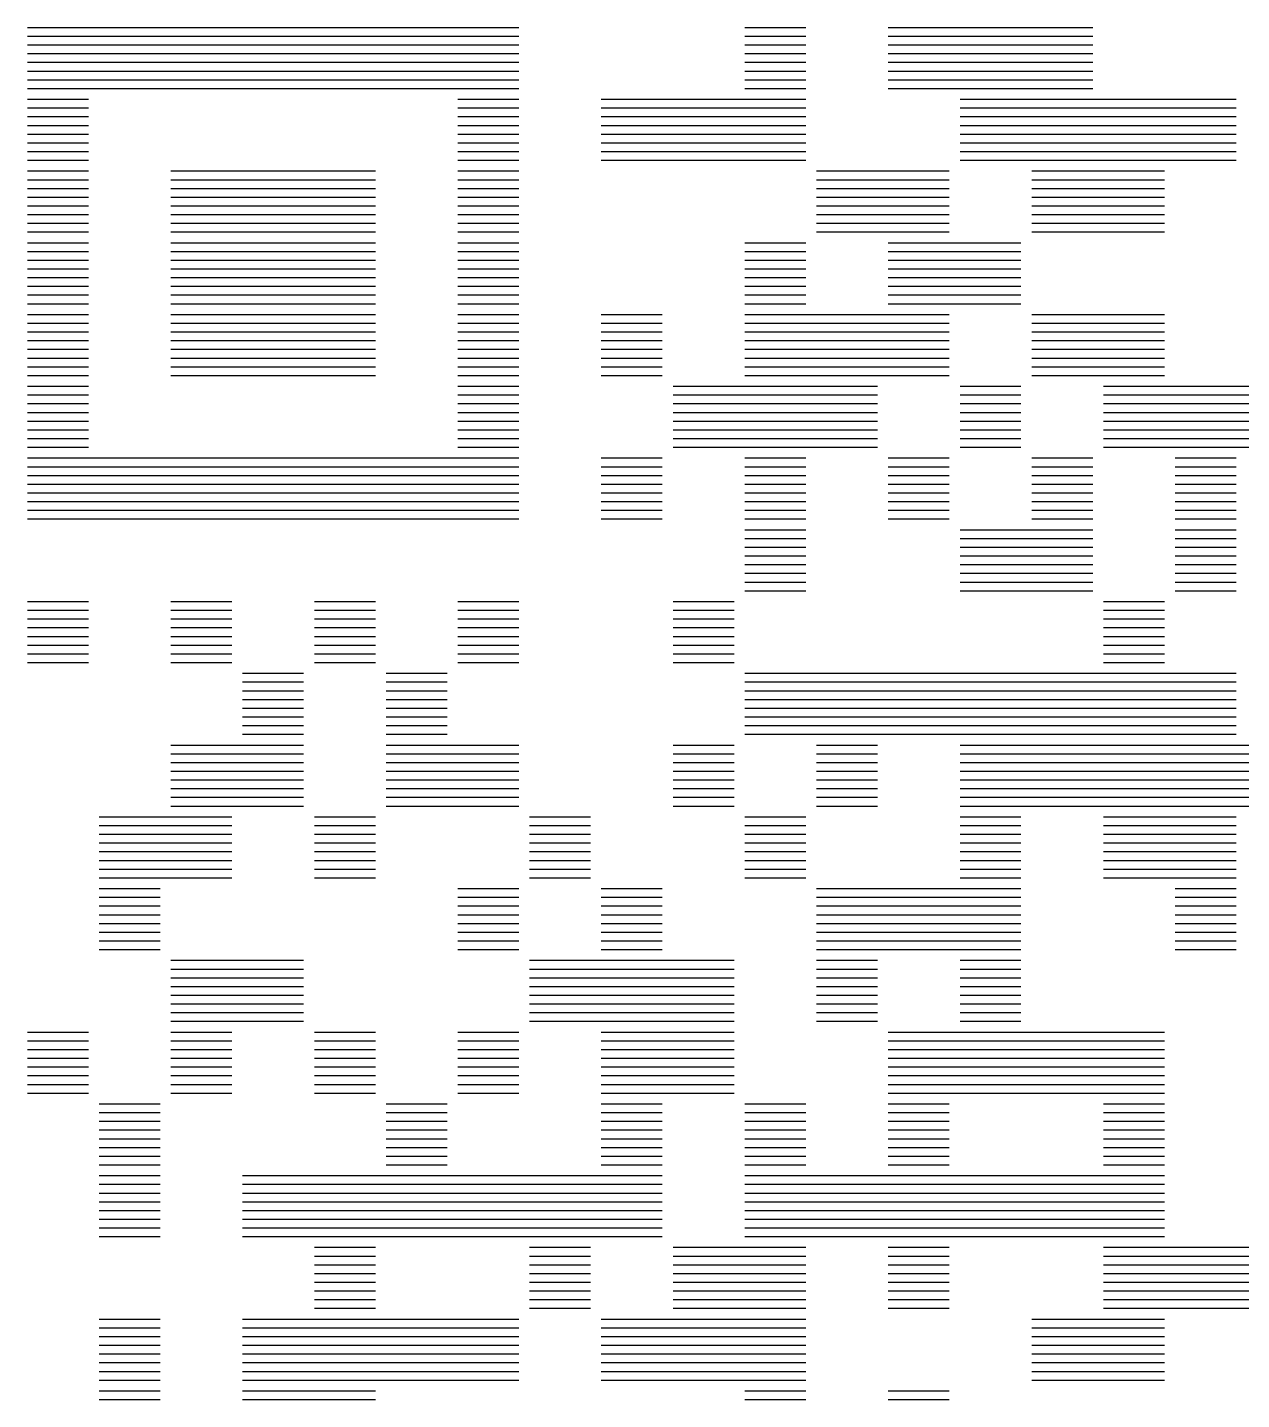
# Model space of a CAD drawing. Extents: x 7 to 280, y 7 to 360.
# Drawn here: x 101.86 to 118.79, y 117.81 to 136.94 of the extents above; entities that cross this region are included whole.
import ezdxf

# ---------------------------------------------------------------- set-up
doc = ezdxf.new("R2010")
doc.units = 0
doc.layers.add('SCORE', color=5, linetype='CONTINUOUS')

msp = doc.modelspace()

# ---------------------------------------------------------------- linework, layer by layer
at = {"layer": 'SCORE'}
for p, q in [((101.865, 136.935), (108.715, 136.935)), ((111.865, 136.935), (112.715, 136.935)), ((113.865, 136.935), (116.715, 136.935)), ((101.865, 136.8136), (108.715, 136.8136)), ((111.865, 136.8136), (112.715, 136.8136)), ((113.865, 136.8136), (116.715, 136.8136)), ((101.865, 136.6921), (108.715, 136.6921)), ((101.865, 136.5707), (108.715, 136.5707)), ((111.865, 136.6921), (112.715, 136.6921)), ((111.865, 136.5707), (112.715, 136.5707)), ((113.865, 136.6921), (116.715, 136.6921)), ((113.865, 136.5707), (116.715, 136.5707)), ((101.865, 136.4493), (108.715, 136.4493)), ((111.865, 136.4493), (112.715, 136.4493)), ((113.865, 136.4493), (116.715, 136.4493)), ((101.865, 136.3279), (108.715, 136.3279)), ((101.865, 136.2064), (108.715, 136.2064)), ((111.865, 136.3279), (112.715, 136.3279)), ((111.865, 136.2064), (112.715, 136.2064)), ((113.865, 136.3279), (116.715, 136.3279)), ((113.865, 136.2064), (116.715, 136.2064)), ((101.865, 136.085), (108.715, 136.085)), ((111.865, 136.085), (112.715, 136.085)), ((113.865, 136.085), (116.715, 136.085)), ((101.865, 135.935), (102.715, 135.935)), ((101.865, 135.8136), (102.715, 135.8136)), ((107.865, 135.935), (108.715, 135.935)), ((107.865, 135.8136), (108.715, 135.8136)), ((109.865, 135.935), (112.715, 135.935)), ((109.865, 135.8136), (112.715, 135.8136)), ((114.865, 135.935), (118.715, 135.935)), ((114.865, 135.8136), (118.715, 135.8136)), ((101.865, 135.6921), (102.715, 135.6921)), ((107.865, 135.6921), (108.715, 135.6921)), ((109.865, 135.6921), (112.715, 135.6921)), ((114.865, 135.6921), (118.715, 135.6921)), ((101.865, 135.5707), (102.715, 135.5707)), ((101.865, 135.4493), (102.715, 135.4493)), ((107.865, 135.5707), (108.715, 135.5707)), ((107.865, 135.4493), (108.715, 135.4493)), ((109.865, 135.5707), (112.715, 135.5707)), ((109.865, 135.4493), (112.715, 135.4493)), ((114.865, 135.5707), (118.715, 135.5707)), ((114.865, 135.4493), (118.715, 135.4493)), ((101.865, 135.3279), (102.715, 135.3279)), ((101.865, 135.2064), (102.715, 135.2064)), ((107.865, 135.3279), (108.715, 135.3279)), ((107.865, 135.2064), (108.715, 135.2064)), ((109.865, 135.3279), (112.715, 135.3279)), ((109.865, 135.2064), (112.715, 135.2064)), ((114.865, 135.3279), (118.715, 135.3279)), ((114.865, 135.2064), (118.715, 135.2064)), ((101.865, 135.085), (102.715, 135.085)), ((107.865, 135.085), (108.715, 135.085)), ((109.865, 135.085), (112.715, 135.085)), ((114.865, 135.085), (118.715, 135.085)), ((101.865, 134.935), (102.715, 134.935)), ((101.865, 134.8136), (102.715, 134.8136)), ((103.865, 134.935), (106.715, 134.935)), ((103.865, 134.8136), (106.715, 134.8136)), ((107.865, 134.935), (108.715, 134.935)), ((107.865, 134.8136), (108.715, 134.8136)), ((112.865, 134.935), (114.715, 134.935)), ((112.865, 134.8136), (114.715, 134.8136)), ((115.865, 134.935), (117.715, 134.935)), ((115.865, 134.8136), (117.715, 134.8136)), ((101.865, 134.6921), (102.715, 134.6921)), ((103.865, 134.6921), (106.715, 134.6921)), ((107.865, 134.6921), (108.715, 134.6921)), ((112.865, 134.6921), (114.715, 134.6921)), ((115.865, 134.6921), (117.715, 134.6921)), ((101.865, 134.5707), (102.715, 134.5707)), ((101.865, 134.4493), (102.715, 134.4493)), ((103.865, 134.5707), (106.715, 134.5707)), ((103.865, 134.4493), (106.715, 134.4493)), ((107.865, 134.5707), (108.715, 134.5707)), ((107.865, 134.4493), (108.715, 134.4493)), ((112.865, 134.5707), (114.715, 134.5707)), ((112.865, 134.4493), (114.715, 134.4493)), ((115.865, 134.5707), (117.715, 134.5707)), ((115.865, 134.4493), (117.715, 134.4493)), ((101.865, 134.3279), (102.715, 134.3279)), ((103.865, 134.3279), (106.715, 134.3279)), ((107.865, 134.3279), (108.715, 134.3279)), ((112.865, 134.3279), (114.715, 134.3279)), ((115.865, 134.3279), (117.715, 134.3279)), ((101.865, 134.2064), (102.715, 134.2064)), ((101.865, 134.085), (102.715, 134.085)), ((103.865, 134.2064), (106.715, 134.2064)), ((103.865, 134.085), (106.715, 134.085)), ((107.865, 134.2064), (108.715, 134.2064)), ((107.865, 134.085), (108.715, 134.085)), ((112.865, 134.2064), (114.715, 134.2064)), ((112.865, 134.085), (114.715, 134.085)), ((115.865, 134.2064), (117.715, 134.2064)), ((115.865, 134.085), (117.715, 134.085)), ((101.865, 133.935), (102.715, 133.935)), ((103.865, 133.935), (106.715, 133.935)), ((107.865, 133.935), (108.715, 133.935)), ((111.865, 133.935), (112.715, 133.935)), ((113.865, 133.935), (115.715, 133.935)), ((101.865, 133.8136), (102.715, 133.8136)), ((101.865, 133.6921), (102.715, 133.6921)), ((103.865, 133.8136), (106.715, 133.8136)), ((103.865, 133.6921), (106.715, 133.6921)), ((107.865, 133.8136), (108.715, 133.8136)), ((107.865, 133.6921), (108.715, 133.6921)), ((111.865, 133.8136), (112.715, 133.8136)), ((111.865, 133.6921), (112.715, 133.6921)), ((113.865, 133.8136), (115.715, 133.8136)), ((113.865, 133.6921), (115.715, 133.6921)), ((101.865, 133.5707), (102.715, 133.5707)), ((103.865, 133.5707), (106.715, 133.5707)), ((107.865, 133.5707), (108.715, 133.5707)), ((111.865, 133.5707), (112.715, 133.5707)), ((113.865, 133.5707), (115.715, 133.5707)), ((101.865, 133.4493), (102.715, 133.4493)), ((101.865, 133.3279), (102.715, 133.3279)), ((103.865, 133.4493), (106.715, 133.4493)), ((103.865, 133.3279), (106.715, 133.3279)), ((107.865, 133.4493), (108.715, 133.4493)), ((107.865, 133.3279), (108.715, 133.3279)), ((111.865, 133.4493), (112.715, 133.4493)), ((111.865, 133.3279), (112.715, 133.3279)), ((113.865, 133.4493), (115.715, 133.4493)), ((113.865, 133.3279), (115.715, 133.3279)), ((101.865, 133.2064), (102.715, 133.2064)), ((101.865, 133.085), (102.715, 133.085)), ((103.865, 133.2064), (106.715, 133.2064)), ((103.865, 133.085), (106.715, 133.085)), ((107.865, 133.2064), (108.715, 133.2064)), ((107.865, 133.085), (108.715, 133.085)), ((111.865, 133.2064), (112.715, 133.2064)), ((111.865, 133.085), (112.715, 133.085)), ((113.865, 133.2064), (115.715, 133.2064)), ((113.865, 133.085), (115.715, 133.085)), ((101.865, 132.935), (102.715, 132.935)), ((103.865, 132.935), (106.715, 132.935)), ((107.865, 132.935), (108.715, 132.935)), ((109.865, 132.935), (110.715, 132.935)), ((111.865, 132.935), (114.715, 132.935)), ((115.865, 132.935), (117.715, 132.935)), ((101.865, 132.8136), (102.715, 132.8136)), ((103.865, 132.8136), (106.715, 132.8136)), ((107.865, 132.8136), (108.715, 132.8136)), ((109.865, 132.8136), (110.715, 132.8136)), ((111.865, 132.8136), (114.715, 132.8136)), ((115.865, 132.8136), (117.715, 132.8136)), ((101.865, 132.6921), (102.715, 132.6921)), ((101.865, 132.5707), (102.715, 132.5707)), ((103.865, 132.6921), (106.715, 132.6921)), ((103.865, 132.5707), (106.715, 132.5707)), ((107.865, 132.6921), (108.715, 132.6921)), ((107.865, 132.5707), (108.715, 132.5707)), ((109.865, 132.6921), (110.715, 132.6921)), ((109.865, 132.5707), (110.715, 132.5707)), ((111.865, 132.6921), (114.715, 132.6921)), ((111.865, 132.5707), (114.715, 132.5707)), ((115.865, 132.6921), (117.715, 132.6921)), ((115.865, 132.5707), (117.715, 132.5707)), ((101.865, 132.4493), (102.715, 132.4493)), ((101.865, 132.3279), (102.715, 132.3279)), ((103.865, 132.4493), (106.715, 132.4493)), ((103.865, 132.3279), (106.715, 132.3279)), ((107.865, 132.4493), (108.715, 132.4493)), ((107.865, 132.3279), (108.715, 132.3279)), ((109.865, 132.4493), (110.715, 132.4493)), ((109.865, 132.3279), (110.715, 132.3279)), ((111.865, 132.4493), (114.715, 132.4493)), ((111.865, 132.3279), (114.715, 132.3279)), ((115.865, 132.4493), (117.715, 132.4493)), ((115.865, 132.3279), (117.715, 132.3279)), ((101.865, 132.2064), (102.715, 132.2064)), ((103.865, 132.2064), (106.715, 132.2064)), ((107.865, 132.2064), (108.715, 132.2064)), ((109.865, 132.2064), (110.715, 132.2064)), ((111.865, 132.2064), (114.715, 132.2064)), ((115.865, 132.2064), (117.715, 132.2064)), ((101.865, 132.085), (102.715, 132.085)), ((103.865, 132.085), (106.715, 132.085)), ((107.865, 132.085), (108.715, 132.085)), ((109.865, 132.085), (110.715, 132.085)), ((111.865, 132.085), (114.715, 132.085)), ((115.865, 132.085), (117.715, 132.085)), ((101.865, 131.935), (102.715, 131.935)), ((101.865, 131.8136), (102.715, 131.8136)), ((107.865, 131.935), (108.715, 131.935)), ((107.865, 131.8136), (108.715, 131.8136)), ((110.865, 131.935), (113.715, 131.935)), ((110.865, 131.8136), (113.715, 131.8136)), ((114.865, 131.935), (115.715, 131.935)), ((114.865, 131.8136), (115.715, 131.8136)), ((116.865, 131.935), (126.715, 131.935)), ((116.865, 131.8136), (126.715, 131.8136)), ((101.865, 131.6921), (102.715, 131.6921)), ((101.865, 131.5707), (102.715, 131.5707)), ((107.865, 131.6921), (108.715, 131.6921)), ((107.865, 131.5707), (108.715, 131.5707)), ((110.865, 131.6921), (113.715, 131.6921)), ((110.865, 131.5707), (113.715, 131.5707)), ((114.865, 131.6921), (115.715, 131.6921)), ((114.865, 131.5707), (115.715, 131.5707)), ((116.865, 131.6921), (126.715, 131.6921)), ((116.865, 131.5707), (126.715, 131.5707)), ((101.865, 131.4493), (102.715, 131.4493)), ((107.865, 131.4493), (108.715, 131.4493)), ((110.865, 131.4493), (113.715, 131.4493)), ((114.865, 131.4493), (115.715, 131.4493)), ((116.865, 131.4493), (126.715, 131.4493)), ((101.865, 131.3279), (102.715, 131.3279)), ((101.865, 131.2064), (102.715, 131.2064)), ((107.865, 131.3279), (108.715, 131.3279)), ((107.865, 131.2064), (108.715, 131.2064)), ((110.865, 131.3279), (113.715, 131.3279)), ((110.865, 131.2064), (113.715, 131.2064)), ((114.865, 131.3279), (115.715, 131.3279)), ((114.865, 131.2064), (115.715, 131.2064)), ((116.865, 131.3279), (126.715, 131.3279)), ((116.865, 131.2064), (126.715, 131.2064)), ((101.865, 131.085), (102.715, 131.085)), ((107.865, 131.085), (108.715, 131.085)), ((110.865, 131.085), (113.715, 131.085)), ((114.865, 131.085), (115.715, 131.085)), ((116.865, 131.085), (126.715, 131.085)), ((101.865, 130.935), (108.715, 130.935)), ((101.865, 130.8136), (108.715, 130.8136)), ((109.865, 130.935), (110.715, 130.935)), ((109.865, 130.8136), (110.715, 130.8136)), ((111.865, 130.935), (112.715, 130.935)), ((111.865, 130.8136), (112.715, 130.8136)), ((113.865, 130.935), (114.715, 130.935)), ((113.865, 130.8136), (114.715, 130.8136)), ((115.865, 130.935), (116.715, 130.935)), ((115.865, 130.8136), (116.715, 130.8136)), ((117.865, 130.935), (118.715, 130.935)), ((117.865, 130.8136), (118.715, 130.8136)), ((101.865, 130.6921), (108.715, 130.6921)), ((109.865, 130.6921), (110.715, 130.6921)), ((111.865, 130.6921), (112.715, 130.6921)), ((113.865, 130.6921), (114.715, 130.6921)), ((115.865, 130.6921), (116.715, 130.6921)), ((117.865, 130.6921), (118.715, 130.6921)), ((101.865, 130.5707), (108.715, 130.5707)), ((101.865, 130.4493), (108.715, 130.4493)), ((109.865, 130.5707), (110.715, 130.5707)), ((109.865, 130.4493), (110.715, 130.4493)), ((111.865, 130.5707), (112.715, 130.5707)), ((111.865, 130.4493), (112.715, 130.4493)), ((113.865, 130.5707), (114.715, 130.5707)), ((113.865, 130.4493), (114.715, 130.4493)), ((115.865, 130.5707), (116.715, 130.5707)), ((115.865, 130.4493), (116.715, 130.4493)), ((117.865, 130.5707), (118.715, 130.5707)), ((117.865, 130.4493), (118.715, 130.4493)), ((101.865, 130.3279), (108.715, 130.3279)), ((109.865, 130.3279), (110.715, 130.3279)), ((111.865, 130.3279), (112.715, 130.3279)), ((113.865, 130.3279), (114.715, 130.3279)), ((115.865, 130.3279), (116.715, 130.3279)), ((117.865, 130.3279), (118.715, 130.3279)), ((101.865, 130.2064), (108.715, 130.2064)), ((101.865, 130.085), (108.715, 130.085)), ((109.865, 130.2064), (110.715, 130.2064)), ((109.865, 130.085), (110.715, 130.085)), ((111.865, 130.2064), (112.715, 130.2064)), ((111.865, 130.085), (112.715, 130.085)), ((113.865, 130.2064), (114.715, 130.2064)), ((113.865, 130.085), (114.715, 130.085)), ((115.865, 130.2064), (116.715, 130.2064)), ((115.865, 130.085), (116.715, 130.085)), ((117.865, 130.2064), (118.715, 130.2064)), ((117.865, 130.085), (118.715, 130.085)), ((111.865, 129.935), (112.715, 129.935)), ((114.865, 129.935), (116.715, 129.935)), ((117.865, 129.935), (118.715, 129.935)), ((111.865, 129.8136), (112.715, 129.8136)), ((111.865, 129.6921), (112.715, 129.6921)), ((114.865, 129.8136), (116.715, 129.8136)), ((114.865, 129.6921), (116.715, 129.6921)), ((117.865, 129.8136), (118.715, 129.8136)), ((117.865, 129.6921), (118.715, 129.6921)), ((111.865, 129.5707), (112.715, 129.5707)), ((114.865, 129.5707), (116.715, 129.5707)), ((117.865, 129.5707), (118.715, 129.5707)), ((111.865, 129.4493), (112.715, 129.4493)), ((111.865, 129.3279), (112.715, 129.3279)), ((114.865, 129.4493), (116.715, 129.4493)), ((114.865, 129.3279), (116.715, 129.3279)), ((117.865, 129.4493), (118.715, 129.4493)), ((117.865, 129.3279), (118.715, 129.3279)), ((111.865, 129.2064), (112.715, 129.2064)), ((111.865, 129.085), (112.715, 129.085)), ((114.865, 129.2064), (116.715, 129.2064)), ((114.865, 129.085), (116.715, 129.085)), ((117.865, 129.2064), (118.715, 129.2064)), ((117.865, 129.085), (118.715, 129.085)), ((101.865, 128.935), (102.715, 128.935)), ((103.865, 128.935), (104.715, 128.935)), ((105.865, 128.935), (106.715, 128.935)), ((107.865, 128.935), (108.715, 128.935)), ((110.865, 128.935), (111.715, 128.935)), ((116.865, 128.935), (117.715, 128.935)), ((101.865, 128.8136), (102.715, 128.8136)), ((101.865, 128.6921), (102.715, 128.6921)), ((103.865, 128.8136), (104.715, 128.8136)), ((103.865, 128.6921), (104.715, 128.6921)), ((105.865, 128.8136), (106.715, 128.8136)), ((105.865, 128.6921), (106.715, 128.6921)), ((107.865, 128.8136), (108.715, 128.8136)), ((107.865, 128.6921), (108.715, 128.6921)), ((110.865, 128.8136), (111.715, 128.8136)), ((110.865, 128.6921), (111.715, 128.6921)), ((116.865, 128.8136), (117.715, 128.8136)), ((116.865, 128.6921), (117.715, 128.6921)), ((101.865, 128.5707), (102.715, 128.5707)), ((103.865, 128.5707), (104.715, 128.5707)), ((105.865, 128.5707), (106.715, 128.5707)), ((107.865, 128.5707), (108.715, 128.5707)), ((110.865, 128.5707), (111.715, 128.5707)), ((116.865, 128.5707), (117.715, 128.5707)), ((101.865, 128.4493), (102.715, 128.4493)), ((101.865, 128.3279), (102.715, 128.3279)), ((103.865, 128.4493), (104.715, 128.4493)), ((103.865, 128.3279), (104.715, 128.3279)), ((105.865, 128.4493), (106.715, 128.4493)), ((105.865, 128.3279), (106.715, 128.3279)), ((107.865, 128.4493), (108.715, 128.4493)), ((107.865, 128.3279), (108.715, 128.3279)), ((110.865, 128.4493), (111.715, 128.4493)), ((110.865, 128.3279), (111.715, 128.3279)), ((116.865, 128.4493), (117.715, 128.4493)), ((116.865, 128.3279), (117.715, 128.3279)), ((101.865, 128.2064), (102.715, 128.2064)), ((103.865, 128.2064), (104.715, 128.2064)), ((105.865, 128.2064), (106.715, 128.2064)), ((107.865, 128.2064), (108.715, 128.2064)), ((110.865, 128.2064), (111.715, 128.2064)), ((116.865, 128.2064), (117.715, 128.2064)), ((101.865, 128.085), (102.715, 128.085)), ((103.865, 128.085), (104.715, 128.085)), ((104.865, 127.935), (105.715, 127.935)), ((105.865, 128.085), (106.715, 128.085)), ((106.865, 127.935), (107.715, 127.935)), ((107.865, 128.085), (108.715, 128.085)), ((110.865, 128.085), (111.715, 128.085)), ((111.865, 127.935), (118.715, 127.935)), ((116.865, 128.085), (117.715, 128.085)), ((104.865, 127.8136), (105.715, 127.8136)), ((106.865, 127.8136), (107.715, 127.8136)), ((111.865, 127.8136), (118.715, 127.8136)), ((104.865, 127.6921), (105.715, 127.6921)), ((104.865, 127.5707), (105.715, 127.5707)), ((106.865, 127.6921), (107.715, 127.6921)), ((106.865, 127.5707), (107.715, 127.5707)), ((111.865, 127.6921), (118.715, 127.6921)), ((111.865, 127.5707), (118.715, 127.5707)), ((104.865, 127.4493), (105.715, 127.4493)), ((106.865, 127.4493), (107.715, 127.4493)), ((111.865, 127.4493), (118.715, 127.4493)), ((104.865, 127.3279), (105.715, 127.3279)), ((104.865, 127.2064), (105.715, 127.2064)), ((106.865, 127.3279), (107.715, 127.3279)), ((106.865, 127.2064), (107.715, 127.2064)), ((111.865, 127.3279), (118.715, 127.3279)), ((111.865, 127.2064), (118.715, 127.2064)), ((104.865, 127.085), (105.715, 127.085)), ((106.865, 127.085), (107.715, 127.085)), ((111.865, 127.085), (118.715, 127.085)), ((103.865, 126.935), (105.715, 126.935)), ((103.865, 126.8136), (105.715, 126.8136)), ((106.865, 126.935), (108.715, 126.935)), ((106.865, 126.8136), (108.715, 126.8136)), ((110.865, 126.935), (111.715, 126.935)), ((110.865, 126.8136), (111.715, 126.8136)), ((112.865, 126.935), (113.715, 126.935)), ((112.865, 126.8136), (113.715, 126.8136)), ((114.865, 126.935), (120.715, 126.935)), ((114.865, 126.8136), (120.715, 126.8136)), ((103.865, 126.6921), (105.715, 126.6921)), ((106.865, 126.6921), (108.715, 126.6921)), ((110.865, 126.6921), (111.715, 126.6921)), ((112.865, 126.6921), (113.715, 126.6921)), ((114.865, 126.6921), (120.715, 126.6921)), ((103.865, 126.5707), (105.715, 126.5707)), ((103.865, 126.4493), (105.715, 126.4493)), ((106.865, 126.5707), (108.715, 126.5707)), ((106.865, 126.4493), (108.715, 126.4493)), ((110.865, 126.5707), (111.715, 126.5707)), ((110.865, 126.4493), (111.715, 126.4493)), ((112.865, 126.5707), (113.715, 126.5707)), ((112.865, 126.4493), (113.715, 126.4493)), ((114.865, 126.5707), (120.715, 126.5707)), ((114.865, 126.4493), (120.715, 126.4493)), ((103.865, 126.3279), (105.715, 126.3279)), ((103.865, 126.2064), (105.715, 126.2064)), ((106.865, 126.3279), (108.715, 126.3279)), ((106.865, 126.2064), (108.715, 126.2064)), ((110.865, 126.3279), (111.715, 126.3279)), ((110.865, 126.2064), (111.715, 126.2064)), ((112.865, 126.3279), (113.715, 126.3279)), ((112.865, 126.2064), (113.715, 126.2064)), ((114.865, 126.3279), (120.715, 126.3279)), ((114.865, 126.2064), (120.715, 126.2064)), ((103.865, 126.085), (105.715, 126.085)), ((106.865, 126.085), (108.715, 126.085)), ((110.865, 126.085), (111.715, 126.085)), ((112.865, 126.085), (113.715, 126.085)), ((114.865, 126.085), (120.715, 126.085)), ((102.865, 125.935), (104.715, 125.935)), ((105.865, 125.935), (106.715, 125.935)), ((108.865, 125.935), (109.715, 125.935)), ((111.865, 125.935), (112.715, 125.935)), ((114.865, 125.935), (115.715, 125.935)), ((116.865, 125.935), (118.715, 125.935)), ((102.865, 125.8136), (104.715, 125.8136)), ((102.865, 125.6921), (104.715, 125.6921)), ((105.865, 125.8136), (106.715, 125.8136)), ((105.865, 125.6921), (106.715, 125.6921)), ((108.865, 125.8136), (109.715, 125.8136)), ((108.865, 125.6921), (109.715, 125.6921)), ((111.865, 125.8136), (112.715, 125.8136)), ((111.865, 125.6921), (112.715, 125.6921)), ((114.865, 125.8136), (115.715, 125.8136)), ((114.865, 125.6921), (115.715, 125.6921)), ((116.865, 125.8136), (118.715, 125.8136)), ((116.865, 125.6921), (118.715, 125.6921)), ((102.865, 125.5707), (104.715, 125.5707)), ((102.865, 125.4493), (104.715, 125.4493)), ((105.865, 125.5707), (106.715, 125.5707)), ((105.865, 125.4493), (106.715, 125.4493)), ((108.865, 125.5707), (109.715, 125.5707)), ((108.865, 125.4493), (109.715, 125.4493)), ((111.865, 125.5707), (112.715, 125.5707)), ((111.865, 125.4493), (112.715, 125.4493)), ((114.865, 125.5707), (115.715, 125.5707)), ((114.865, 125.4493), (115.715, 125.4493)), ((116.865, 125.5707), (118.715, 125.5707)), ((116.865, 125.4493), (118.715, 125.4493)), ((102.865, 125.3279), (104.715, 125.3279)), ((105.865, 125.3279), (106.715, 125.3279)), ((108.865, 125.3279), (109.715, 125.3279)), ((111.865, 125.3279), (112.715, 125.3279)), ((114.865, 125.3279), (115.715, 125.3279)), ((116.865, 125.3279), (118.715, 125.3279)), ((102.865, 125.2064), (104.715, 125.2064)), ((102.865, 125.085), (104.715, 125.085)), ((105.865, 125.2064), (106.715, 125.2064)), ((105.865, 125.085), (106.715, 125.085)), ((108.865, 125.2064), (109.715, 125.2064)), ((108.865, 125.085), (109.715, 125.085)), ((111.865, 125.2064), (112.715, 125.2064)), ((111.865, 125.085), (112.715, 125.085)), ((114.865, 125.2064), (115.715, 125.2064)), ((114.865, 125.085), (115.715, 125.085)), ((116.865, 125.2064), (118.715, 125.2064)), ((116.865, 125.085), (118.715, 125.085)), ((102.865, 124.935), (103.715, 124.935)), ((107.865, 124.935), (108.715, 124.935)), ((109.865, 124.935), (110.715, 124.935)), ((112.865, 124.935), (115.715, 124.935)), ((117.865, 124.935), (118.715, 124.935)), ((102.865, 124.8136), (103.715, 124.8136)), ((102.865, 124.6921), (103.715, 124.6921)), ((107.865, 124.8136), (108.715, 124.8136)), ((107.865, 124.6921), (108.715, 124.6921)), ((109.865, 124.8136), (110.715, 124.8136)), ((109.865, 124.6921), (110.715, 124.6921)), ((112.865, 124.8136), (115.715, 124.8136)), ((112.865, 124.6921), (115.715, 124.6921)), ((117.865, 124.8136), (118.715, 124.8136)), ((117.865, 124.6921), (118.715, 124.6921)), ((102.865, 124.5707), (103.715, 124.5707)), ((107.865, 124.5707), (108.715, 124.5707)), ((109.865, 124.5707), (110.715, 124.5707)), ((112.865, 124.5707), (115.715, 124.5707)), ((117.865, 124.5707), (118.715, 124.5707)), ((102.865, 124.4493), (103.715, 124.4493)), ((102.865, 124.3279), (103.715, 124.3279)), ((107.865, 124.4493), (108.715, 124.4493)), ((107.865, 124.3279), (108.715, 124.3279)), ((109.865, 124.4493), (110.715, 124.4493)), ((109.865, 124.3279), (110.715, 124.3279)), ((112.865, 124.4493), (115.715, 124.4493)), ((112.865, 124.3279), (115.715, 124.3279)), ((117.865, 124.4493), (118.715, 124.4493)), ((117.865, 124.3279), (118.715, 124.3279)), ((102.865, 124.2064), (103.715, 124.2064)), ((107.865, 124.2064), (108.715, 124.2064)), ((109.865, 124.2064), (110.715, 124.2064)), ((112.865, 124.2064), (115.715, 124.2064)), ((117.865, 124.2064), (118.715, 124.2064)), ((102.865, 124.085), (103.715, 124.085)), ((103.865, 123.935), (105.715, 123.935)), ((107.865, 124.085), (108.715, 124.085)), ((108.865, 123.935), (111.715, 123.935)), ((109.865, 124.085), (110.715, 124.085)), ((112.865, 124.085), (115.715, 124.085)), ((112.865, 123.935), (113.715, 123.935)), ((114.865, 123.935), (115.715, 123.935)), ((117.865, 124.085), (118.715, 124.085)), ((103.865, 123.8136), (105.715, 123.8136)), ((108.865, 123.8136), (111.715, 123.8136)), ((112.865, 123.8136), (113.715, 123.8136)), ((114.865, 123.8136), (115.715, 123.8136)), ((103.865, 123.6921), (105.715, 123.6921)), ((103.865, 123.5707), (105.715, 123.5707)), ((108.865, 123.6921), (111.715, 123.6921)), ((108.865, 123.5707), (111.715, 123.5707)), ((112.865, 123.6921), (113.715, 123.6921)), ((112.865, 123.5707), (113.715, 123.5707)), ((114.865, 123.6921), (115.715, 123.6921)), ((114.865, 123.5707), (115.715, 123.5707)), ((103.865, 123.4493), (105.715, 123.4493)), ((108.865, 123.4493), (111.715, 123.4493)), ((112.865, 123.4493), (113.715, 123.4493)), ((114.865, 123.4493), (115.715, 123.4493)), ((103.865, 123.3279), (105.715, 123.3279)), ((103.865, 123.2064), (105.715, 123.2064)), ((108.865, 123.3279), (111.715, 123.3279)), ((108.865, 123.2064), (111.715, 123.2064)), ((112.865, 123.3279), (113.715, 123.3279)), ((112.865, 123.2064), (113.715, 123.2064)), ((114.865, 123.3279), (115.715, 123.3279)), ((114.865, 123.2064), (115.715, 123.2064)), ((103.865, 123.085), (105.715, 123.085)), ((108.865, 123.085), (111.715, 123.085)), ((112.865, 123.085), (113.715, 123.085)), ((114.865, 123.085), (115.715, 123.085)), ((101.865, 122.935), (102.715, 122.935)), ((101.865, 122.8136), (102.715, 122.8136)), ((103.865, 122.935), (104.715, 122.935)), ((103.865, 122.8136), (104.715, 122.8136)), ((105.865, 122.935), (106.715, 122.935)), ((105.865, 122.8136), (106.715, 122.8136)), ((107.865, 122.935), (108.715, 122.935)), ((107.865, 122.8136), (108.715, 122.8136)), ((109.865, 122.935), (111.715, 122.935)), ((109.865, 122.8136), (111.715, 122.8136)), ((113.865, 122.935), (117.715, 122.935)), ((113.865, 122.8136), (117.715, 122.8136)), ((101.865, 122.6921), (102.715, 122.6921)), ((101.865, 122.5707), (102.715, 122.5707)), ((103.865, 122.6921), (104.715, 122.6921)), ((103.865, 122.5707), (104.715, 122.5707)), ((105.865, 122.6921), (106.715, 122.6921)), ((105.865, 122.5707), (106.715, 122.5707)), ((107.865, 122.6921), (108.715, 122.6921)), ((107.865, 122.5707), (108.715, 122.5707)), ((109.865, 122.6921), (111.715, 122.6921)), ((109.865, 122.5707), (111.715, 122.5707)), ((113.865, 122.6921), (117.715, 122.6921)), ((113.865, 122.5707), (117.715, 122.5707)), ((101.865, 122.4493), (102.715, 122.4493)), ((103.865, 122.4493), (104.715, 122.4493)), ((105.865, 122.4493), (106.715, 122.4493)), ((107.865, 122.4493), (108.715, 122.4493)), ((109.865, 122.4493), (111.715, 122.4493)), ((113.865, 122.4493), (117.715, 122.4493)), ((101.865, 122.3279), (102.715, 122.3279)), ((101.865, 122.2064), (102.715, 122.2064)), ((103.865, 122.3279), (104.715, 122.3279)), ((103.865, 122.2064), (104.715, 122.2064)), ((105.865, 122.3279), (106.715, 122.3279)), ((105.865, 122.2064), (106.715, 122.2064)), ((107.865, 122.3279), (108.715, 122.3279)), ((107.865, 122.2064), (108.715, 122.2064)), ((109.865, 122.3279), (111.715, 122.3279)), ((109.865, 122.2064), (111.715, 122.2064)), ((113.865, 122.3279), (117.715, 122.3279)), ((113.865, 122.2064), (117.715, 122.2064)), ((101.865, 122.085), (102.715, 122.085)), ((103.865, 122.085), (104.715, 122.085)), ((105.865, 122.085), (106.715, 122.085)), ((107.865, 122.085), (108.715, 122.085)), ((109.865, 122.085), (111.715, 122.085)), ((113.865, 122.085), (117.715, 122.085)), ((102.865, 121.935), (103.715, 121.935)), ((102.865, 121.8136), (103.715, 121.8136)), ((106.865, 121.935), (107.715, 121.935)), ((106.865, 121.8136), (107.715, 121.8136)), ((109.865, 121.935), (110.715, 121.935)), ((109.865, 121.8136), (110.715, 121.8136)), ((111.865, 121.935), (112.715, 121.935)), ((111.865, 121.8136), (112.715, 121.8136)), ((113.865, 121.935), (114.715, 121.935)), ((113.865, 121.8136), (114.715, 121.8136)), ((116.865, 121.935), (117.715, 121.935)), ((116.865, 121.8136), (117.715, 121.8136)), ((102.865, 121.6921), (103.715, 121.6921)), ((106.865, 121.6921), (107.715, 121.6921)), ((109.865, 121.6921), (110.715, 121.6921)), ((111.865, 121.6921), (112.715, 121.6921)), ((113.865, 121.6921), (114.715, 121.6921)), ((116.865, 121.6921), (117.715, 121.6921)), ((102.865, 121.5707), (103.715, 121.5707)), ((102.865, 121.4493), (103.715, 121.4493)), ((106.865, 121.5707), (107.715, 121.5707)), ((106.865, 121.4493), (107.715, 121.4493)), ((109.865, 121.5707), (110.715, 121.5707)), ((109.865, 121.4493), (110.715, 121.4493)), ((111.865, 121.5707), (112.715, 121.5707)), ((111.865, 121.4493), (112.715, 121.4493)), ((113.865, 121.5707), (114.715, 121.5707)), ((113.865, 121.4493), (114.715, 121.4493)), ((116.865, 121.5707), (117.715, 121.5707)), ((116.865, 121.4493), (117.715, 121.4493)), ((102.865, 121.3279), (103.715, 121.3279)), ((106.865, 121.3279), (107.715, 121.3279)), ((109.865, 121.3279), (110.715, 121.3279)), ((111.865, 121.3279), (112.715, 121.3279)), ((113.865, 121.3279), (114.715, 121.3279)), ((116.865, 121.3279), (117.715, 121.3279)), ((102.865, 121.2064), (103.715, 121.2064)), ((102.865, 121.085), (103.715, 121.085)), ((106.865, 121.2064), (107.715, 121.2064)), ((106.865, 121.085), (107.715, 121.085)), ((109.865, 121.2064), (110.715, 121.2064)), ((109.865, 121.085), (110.715, 121.085)), ((111.865, 121.2064), (112.715, 121.2064)), ((111.865, 121.085), (112.715, 121.085)), ((113.865, 121.2064), (114.715, 121.2064)), ((113.865, 121.085), (114.715, 121.085)), ((116.865, 121.2064), (117.715, 121.2064)), ((116.865, 121.085), (117.715, 121.085)), ((102.865, 120.935), (103.715, 120.935)), ((104.865, 120.935), (110.715, 120.935)), ((111.865, 120.935), (117.715, 120.935)), ((102.865, 120.8136), (103.715, 120.8136)), ((102.865, 120.6921), (103.715, 120.6921)), ((104.865, 120.8136), (110.715, 120.8136)), ((104.865, 120.6921), (110.715, 120.6921)), ((111.865, 120.8136), (117.715, 120.8136)), ((111.865, 120.6921), (117.715, 120.6921)), ((102.865, 120.5707), (103.715, 120.5707)), ((104.865, 120.5707), (110.715, 120.5707)), ((111.865, 120.5707), (117.715, 120.5707)), ((102.865, 120.4493), (103.715, 120.4493)), ((102.865, 120.3279), (103.715, 120.3279)), ((104.865, 120.4493), (110.715, 120.4493)), ((104.865, 120.3279), (110.715, 120.3279)), ((111.865, 120.4493), (117.715, 120.4493)), ((111.865, 120.3279), (117.715, 120.3279)), ((102.865, 120.2064), (103.715, 120.2064)), ((102.865, 120.085), (103.715, 120.085)), ((104.865, 120.2064), (110.715, 120.2064)), ((104.865, 120.085), (110.715, 120.085)), ((111.865, 120.2064), (117.715, 120.2064)), ((111.865, 120.085), (117.715, 120.085)), ((105.865, 119.935), (106.715, 119.935)), ((108.865, 119.935), (109.715, 119.935)), ((110.865, 119.935), (112.715, 119.935)), ((113.865, 119.935), (114.715, 119.935)), ((116.865, 119.935), (121.715, 119.935)), ((105.865, 119.8136), (106.715, 119.8136)), ((108.865, 119.8136), (109.715, 119.8136)), ((110.865, 119.8136), (112.715, 119.8136)), ((113.865, 119.8136), (114.715, 119.8136)), ((116.865, 119.8136), (121.715, 119.8136)), ((105.865, 119.6921), (106.715, 119.6921)), ((105.865, 119.5707), (106.715, 119.5707)), ((108.865, 119.6921), (109.715, 119.6921)), ((108.865, 119.5707), (109.715, 119.5707)), ((110.865, 119.6921), (112.715, 119.6921)), ((110.865, 119.5707), (112.715, 119.5707)), ((113.865, 119.6921), (114.715, 119.6921)), ((113.865, 119.5707), (114.715, 119.5707)), ((116.865, 119.6921), (121.715, 119.6921)), ((116.865, 119.5707), (121.715, 119.5707)), ((105.865, 119.4493), (106.715, 119.4493)), ((105.865, 119.3279), (106.715, 119.3279)), ((108.865, 119.4493), (109.715, 119.4493)), ((108.865, 119.3279), (109.715, 119.3279)), ((110.865, 119.4493), (112.715, 119.4493)), ((110.865, 119.3279), (112.715, 119.3279)), ((113.865, 119.4493), (114.715, 119.4493)), ((113.865, 119.3279), (114.715, 119.3279)), ((116.865, 119.4493), (121.715, 119.4493)), ((116.865, 119.3279), (121.715, 119.3279)), ((105.865, 119.2064), (106.715, 119.2064)), ((108.865, 119.2064), (109.715, 119.2064)), ((110.865, 119.2064), (112.715, 119.2064)), ((113.865, 119.2064), (114.715, 119.2064)), ((116.865, 119.2064), (121.715, 119.2064)), ((105.865, 119.085), (106.715, 119.085)), ((108.865, 119.085), (109.715, 119.085)), ((110.865, 119.085), (112.715, 119.085)), ((113.865, 119.085), (114.715, 119.085)), ((116.865, 119.085), (121.715, 119.085)), ((102.865, 118.935), (103.715, 118.935)), ((102.865, 118.8136), (103.715, 118.8136)), ((104.865, 118.935), (108.715, 118.935)), ((104.865, 118.8136), (108.715, 118.8136)), ((109.865, 118.935), (112.715, 118.935)), ((109.865, 118.8136), (112.715, 118.8136)), ((115.865, 118.935), (117.715, 118.935)), ((115.865, 118.8136), (117.715, 118.8136)), ((102.865, 118.6921), (103.715, 118.6921)), ((102.865, 118.5707), (103.715, 118.5707)), ((104.865, 118.6921), (108.715, 118.6921)), ((104.865, 118.5707), (108.715, 118.5707)), ((109.865, 118.6921), (112.715, 118.6921)), ((109.865, 118.5707), (112.715, 118.5707)), ((115.865, 118.6921), (117.715, 118.6921)), ((115.865, 118.5707), (117.715, 118.5707)), ((102.865, 118.4493), (103.715, 118.4493)), ((104.865, 118.4493), (108.715, 118.4493)), ((109.865, 118.4493), (112.715, 118.4493)), ((115.865, 118.4493), (117.715, 118.4493)), ((102.865, 118.3279), (103.715, 118.3279)), ((102.865, 118.2064), (103.715, 118.2064)), ((104.865, 118.3279), (108.715, 118.3279)), ((104.865, 118.2064), (108.715, 118.2064)), ((109.865, 118.3279), (112.715, 118.3279)), ((109.865, 118.2064), (112.715, 118.2064)), ((115.865, 118.3279), (117.715, 118.3279)), ((115.865, 118.2064), (117.715, 118.2064)), ((102.865, 118.085), (103.715, 118.085)), ((104.865, 118.085), (108.715, 118.085)), ((109.865, 118.085), (112.715, 118.085)), ((115.865, 118.085), (117.715, 118.085)), ((102.865, 117.935), (103.715, 117.935)), ((102.865, 117.8136), (103.715, 117.8136)), ((104.865, 117.935), (106.715, 117.935)), ((104.865, 117.8136), (106.715, 117.8136)), ((111.865, 117.935), (112.715, 117.935)), ((111.865, 117.8136), (112.715, 117.8136)), ((113.865, 117.935), (114.715, 117.935)), ((113.865, 117.8136), (114.715, 117.8136))]:
    msp.add_line(p, q, dxfattribs=at)

doc.saveas('drawing.dxf')
